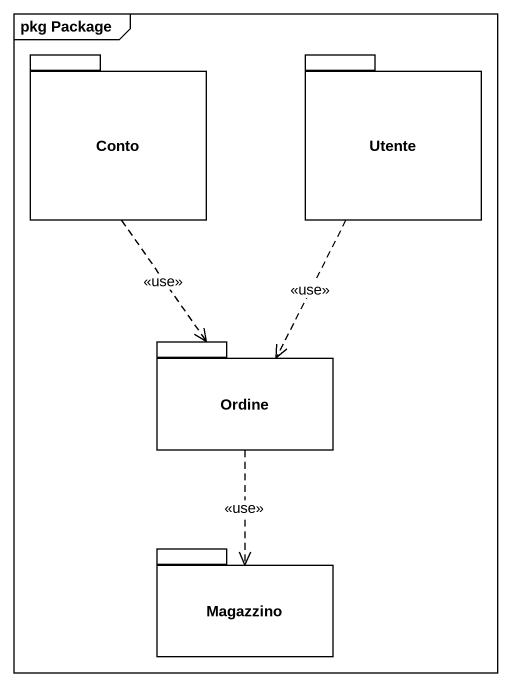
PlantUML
@startuml
mainframe pkg Package
package Conto {
}
package Utente {
}
package Ordine {
}
package Magazzino {
}
Conto ..> Ordine : <<use>>
Utente ..> Ordine : <<use>>
Ordine ..> Magazzino : <<use>>
@enduml
